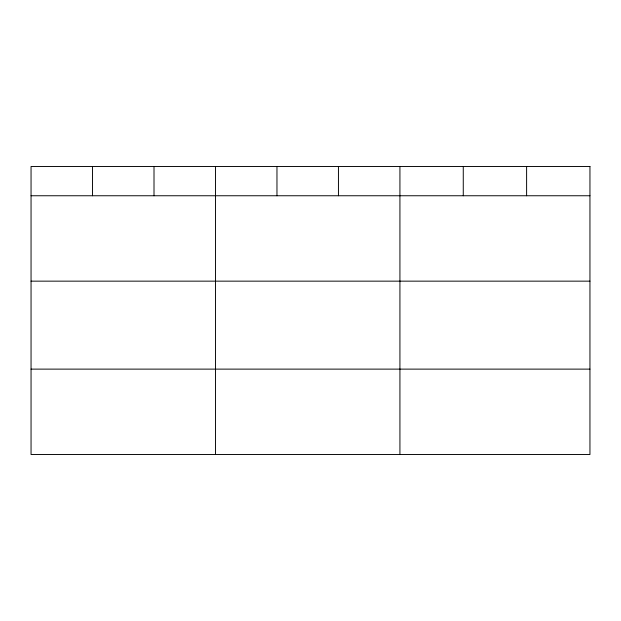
<?xml version="1.0" encoding="UTF-8"?>
<svg xmlns="http://www.w3.org/2000/svg" width="621" height="621" viewBox="0 0 621 621"><rect width="100%" height="100%" fill="white"/><g stroke="black" fill="none" stroke-linecap="round" stroke-linejoin="round"><path stroke-width="0.93" d="M31.05 195.755L589.95 195.755M31.05 281.15L589.95 281.15M31.05 369.122L589.95 369.122M526.608 166.482L526.608 195.755M463.266 166.482L463.266 195.755M399.924 166.482L399.924 454.518M338.445 166.482L338.445 195.755M276.966 166.482L276.966 195.755M215.487 166.482L215.487 454.518M154.008 166.482L154.008 195.755M92.529 166.482L92.529 195.755M589.95 166.482L31.05 166.482L31.05 454.518L589.95 454.518L589.95 166.482"/></g></svg>
